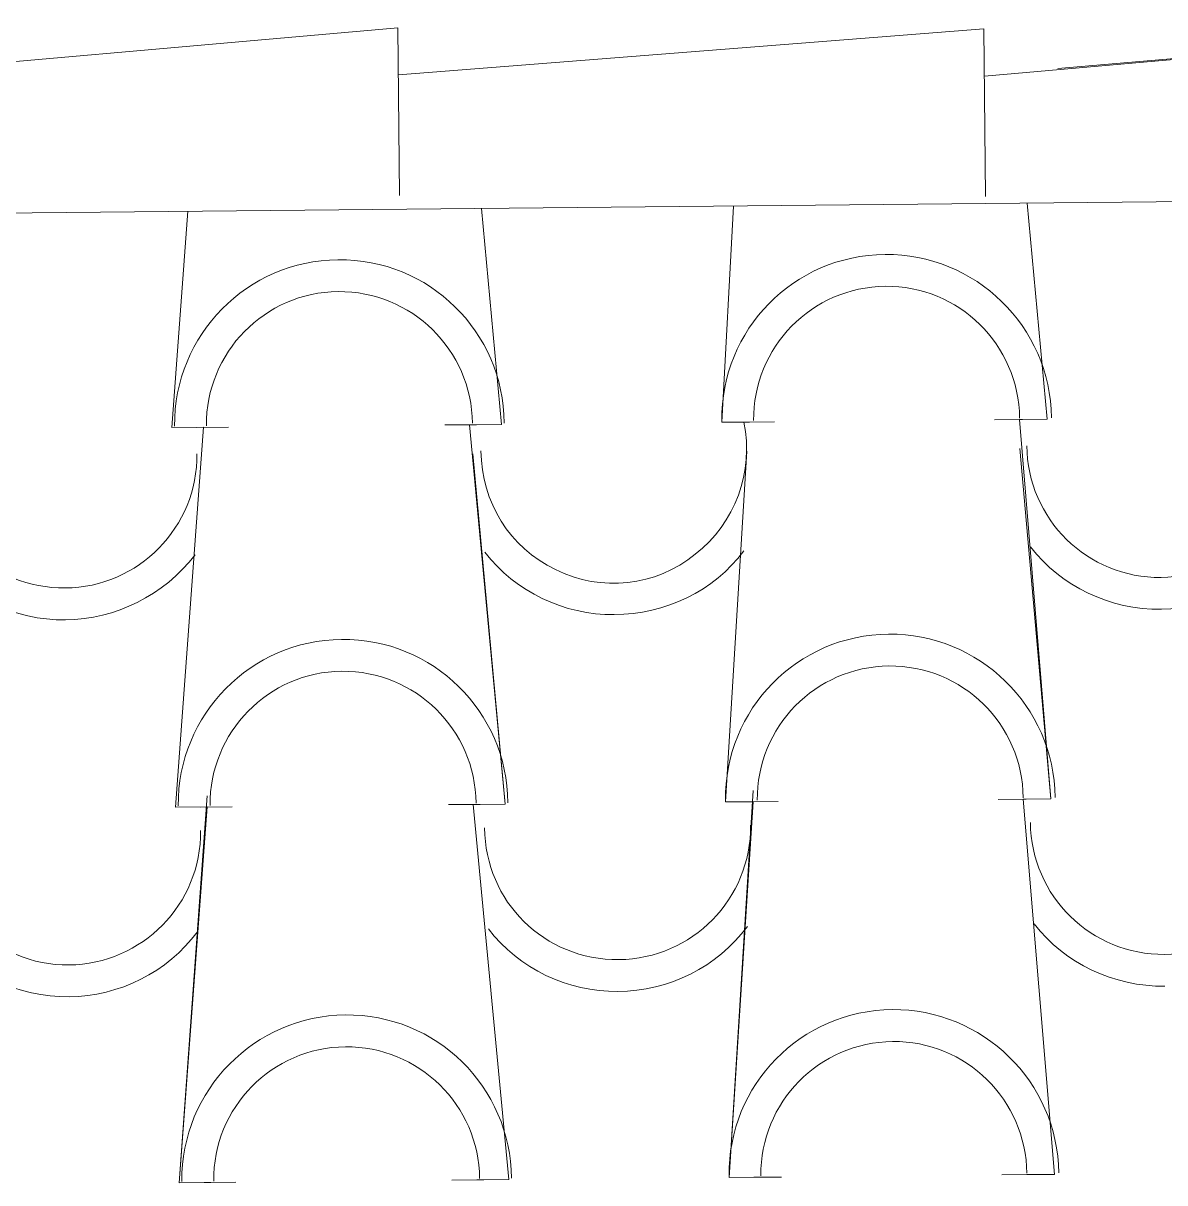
# Model space of a CAD drawing. Header units: millimetres. Extents: x 36985 to 49607, y -23856 to -17842.
# Drawn here: x 39046 to 39717, y -18600 to -17918 of the extents above; entities that cross this region are included whole.
import ezdxf

# ---------------------------------------------------------------- set-up
doc = ezdxf.new("R2010")
doc.units = ezdxf.units.MM
doc.layers.add('A-COB-___-___-EXI', color=250, linetype='Continuous', lineweight=25)

msp = doc.modelspace()

# ---------------------------------------------------------------- linework, layer by layer
at = {"layer": 'A-COB-___-___-EXI', "color": 18, "lineweight": 9}
for p, q in [((39151.86, -18155.8), (39133.13, -18155.98)), ((39147.79, -18155.84), (39166.52, -18155.66)), ((39312.31, -18154.26), (39293.58, -18154.44)), ((39308.24, -18154.3), (39326.97, -18154.12)), ((39471.13, -18152.73), (39487.42, -18152.57)), ((39633.21, -18151.17), (39616.92, -18151.33)), ((39631.58, -18151.19), (39647.87, -18151.03)), ((39635.35, -18374.33), (39619.06, -18374.49)), ((39154.01, -18378.96), (39135.28, -18379.14)), ((39149.94, -18379), (39168.67, -18378.82)), ((39314.46, -18377.42), (39295.72, -18377.6)), ((39474.9, -18375.88), (39458.61, -18376.03)), ((39473.27, -18375.89), (39489.56, -18375.74)), ((39316.58, -18598.14), (39297.85, -18598.32)), ((39637.47, -18595.05), (39621.18, -18595.21))]:
    msp.add_line(p, q, dxfattribs=at)
at = {"layer": 'A-COB-___-___-EXI', "color": 18, "lineweight": 9, "flags": 128}
for points in [[(39654.03, -17944.9), (39964.92, -17918.29), (39965.87, -18016.83), (39964.92, -17918.29), (39610.9, -17949.38)], [(39267.03, -18019.48), (39266.08, -17920.93), (38914.5, -17952.01), (39001.59, -17944.65)], [(39611.58, -18020.24), (39610.64, -17921.69), (39266.35, -17948.62)], [(37541.28, -18044.22), (48962.39, -17934.4), (48974.2, -18061.36), (48957.91, -18061.51), (48974.2, -18061.36), (48957.91, -18061.51), (48974.2, -18061.36), (48962.39, -17934.4), (48974.2, -18061.36), (48957.91, -18061.51), (48976.35, -18284.52), (48960.06, -18284.67), (48978.47, -18505.23), (48962.18, -18505.39), (48978.47, -18505.23), (48962.18, -18505.39), (48978.47, -18505.23), (48962.18, -18505.39), (48978.47, -18505.23), (48960.06, -18284.67), (48976.35, -18284.52), (48960.06, -18284.67)], [(39329.12, -18377.28), (39310.38, -18377.46), (39329.12, -18377.28), (39310.38, -18377.46), (39331.24, -18598), (39312.51, -18598.18), (39331.24, -18598), (39312.51, -18598.18), (39331.24, -18598), (39312.51, -18598.18), (39331.24, -18598), (39310.38, -18377.46), (39329.12, -18377.28), (39310.03, -18171.39), (39329.12, -18377.28), (39310.38, -18377.46), (39329.12, -18377.28), (39308.24, -18154.3), (39326.97, -18154.12), (39315.16, -18027.16), (39326.97, -18154.12), (39308.24, -18154.3), (39326.97, -18154.12), (39308.24, -18154.3), (39326.97, -18154.12), (39315.16, -18027.16)], [(39456.47, -18152.87), (39472.76, -18152.72), (39456.47, -18152.87), (39472.76, -18152.72), (39456.47, -18152.87), (39472.76, -18152.72), (39456.47, -18152.87), (39463.39, -18025.74), (39456.47, -18152.87), (39463.39, -18025.74)], [(39636.06, -18024.08), (39647.87, -18151.03), (39631.58, -18151.19), (39647.87, -18151.03), (39631.58, -18151.19), (39647.87, -18151.03), (39636.06, -18024.08), (39647.87, -18151.03), (39631.58, -18151.19), (39650.01, -18374.19), (39633.72, -18374.35), (39650.01, -18374.19), (39631.74, -18168.29), (39650.01, -18374.19), (39633.72, -18374.35), (39652.13, -18594.91), (39635.85, -18595.07), (39652.13, -18594.91), (39635.85, -18595.07), (39652.13, -18594.91), (39635.85, -18595.07), (39652.13, -18594.91), (39633.72, -18374.35), (39650.01, -18374.19), (39633.72, -18374.35), (39650.01, -18374.19)], [(39156.13, -18599.68), (39137.4, -18599.86), (39153.95, -18372.45), (39137.4, -18599.86), (39156.13, -18599.68), (39137.4, -18599.86), (39156.13, -18599.68), (39137.4, -18599.86), (39156.13, -18599.68), (39137.4, -18599.86), (39156.13, -18599.68), (39137.4, -18599.86), (39154.01, -18378.96), (39135.28, -18379.14), (39151.86, -18155.8), (39133.13, -18155.98), (39142.5, -18028.82), (39133.13, -18155.98), (39151.86, -18155.8), (39135.28, -18379.14), (39154.01, -18378.96), (39135.28, -18379.14), (39154.01, -18378.96), (39135.28, -18379.14), (39151.86, -18155.8), (39133.13, -18155.98), (39151.86, -18155.8), (39133.13, -18155.98), (39142.5, -18028.82)], [(39477.03, -18596.59), (39460.74, -18596.75), (39474.84, -18369.36), (39460.74, -18596.75), (39477.03, -18596.59), (39460.74, -18596.75), (39477.03, -18596.59), (39460.74, -18596.75), (39477.03, -18596.59), (39460.74, -18596.75), (39477.03, -18596.59), (39460.74, -18596.75), (39474.9, -18375.88), (39458.61, -18376.03), (39471.29, -18169.84)], [(39633.72, -18374.35), (39652.13, -18594.91), (39635.85, -18595.07), (39652.13, -18594.91)], [(39310.38, -18377.46), (39331.24, -18598), (39312.51, -18598.18), (39331.24, -18598)], [(39170.79, -18599.54), (39152.06, -18599.72), (39170.79, -18599.54), (39152.06, -18599.72)], [(39491.69, -18596.45), (39475.4, -18596.61), (39491.69, -18596.45), (39475.4, -18596.61)]]:
    msp.add_lwpolyline(points, dxfattribs=at)
msp.add_lwpolyline([(39471.29, -18169.84), (39458.61, -18376.03), (39474.9, -18375.88), (39458.61, -18376.03), (39474.9, -18375.88), (39458.61, -18376.03)], close=True, dxfattribs=at)
at = {"layer": 'A-COB-___-___-EXI', "color": 18, "lineweight": 9}
for points, knots in [([(39552.45, -18054.21), (39552.45, -18054.21), (39498.7, -18054.72), (39455.94, -18098.3), (39456.46, -18152.06)], [0.125, 0.125, 0.125, 0.125, 0.125001, 1, 1, 1, 1]), ([(39552.45, -18054.21), (39552.45, -18054.21), (39498.7, -18054.72), (39455.94, -18098.3), (39456.46, -18152.06)], [0.125, 0.125, 0.125, 0.125, 0.125001, 1, 1, 1, 1]), ([(39552.45, -18054.21), (39552.45, -18054.21), (39498.7, -18054.72), (39455.94, -18098.3), (39456.46, -18152.06)], [0.125, 0.125, 0.125, 0.125, 0.125001, 1, 1, 1, 1]), ([(39552.45, -18054.21), (39552.45, -18054.21), (39498.7, -18054.72), (39455.94, -18098.3), (39456.46, -18152.06)], [0.125, 0.125, 0.125, 0.125, 0.125001, 1, 1, 1, 1]), ([(39552.45, -18054.21), (39552.45, -18054.21), (39498.7, -18054.72), (39455.94, -18098.3), (39456.46, -18152.06)], [0.125, 0.125, 0.125, 0.125, 0.125001, 1, 1, 1, 1]), ([(39552.45, -18054.21), (39552.45, -18054.21), (39498.7, -18054.72), (39455.94, -18098.3), (39456.46, -18152.06)], [0.125, 0.125, 0.125, 0.125, 0.125001, 1, 1, 1, 1]), ([(39230.74, -18057.3), (39230.74, -18057.3), (39177.8, -18057.81), (39134.23, -18101.4), (39134.75, -18155.15)], [0.125, 0.125, 0.125, 0.125, 0.125001, 1, 1, 1, 1]), ([(39230.74, -18057.3), (39230.74, -18057.3), (39177.8, -18057.81), (39134.23, -18101.4), (39134.75, -18155.15)], [0.125, 0.125, 0.125, 0.125, 0.125001, 1, 1, 1, 1]), ([(39230.74, -18057.3), (39230.74, -18057.3), (39177.8, -18057.81), (39134.23, -18101.4), (39134.75, -18155.15)], [0.125, 0.125, 0.125, 0.125, 0.125001, 1, 1, 1, 1]), ([(39230.74, -18057.3), (39230.74, -18057.3), (39177.8, -18057.81), (39134.23, -18101.4), (39134.75, -18155.15)], [0.125, 0.125, 0.125, 0.125, 0.125001, 1, 1, 1, 1]), ([(39230.74, -18057.3), (39230.74, -18057.3), (39177.8, -18057.81), (39134.23, -18101.4), (39134.75, -18155.15)], [0.125, 0.125, 0.125, 0.125, 0.125001, 1, 1, 1, 1]), ([(39230.74, -18057.3), (39230.74, -18057.3), (39177.8, -18057.81), (39134.23, -18101.4), (39134.75, -18155.15)], [0.125, 0.125, 0.125, 0.125, 0.125001, 1, 1, 1, 1]), ([(39552.63, -18072.94), (39552.63, -18072.94), (39509.46, -18073.35), (39474.78, -18108.71), (39475.19, -18151.88)], [0.125, 0.125, 0.125, 0.125, 0.125001, 1, 1, 1, 1]), ([(39552.63, -18072.94), (39552.63, -18072.94), (39509.46, -18073.35), (39474.78, -18108.71), (39475.19, -18151.88)], [0.125, 0.125, 0.125, 0.125, 0.125001, 1, 1, 1, 1]), ([(39552.63, -18072.94), (39552.63, -18072.94), (39509.46, -18073.35), (39474.78, -18108.71), (39475.19, -18151.88)], [0.125, 0.125, 0.125, 0.125, 0.125001, 1, 1, 1, 1]), ([(39552.63, -18072.94), (39552.63, -18072.94), (39509.46, -18073.35), (39474.78, -18108.71), (39475.19, -18151.88)], [0.125, 0.125, 0.125, 0.125, 0.125001, 1, 1, 1, 1]), ([(39552.63, -18072.94), (39552.63, -18072.94), (39509.46, -18073.35), (39474.78, -18108.71), (39475.19, -18151.88)], [0.125, 0.125, 0.125, 0.125, 0.125001, 1, 1, 1, 1]), ([(39552.63, -18072.94), (39552.63, -18072.94), (39509.46, -18073.35), (39474.78, -18108.71), (39475.19, -18151.88)], [0.125, 0.125, 0.125, 0.125, 0.125001, 1, 1, 1, 1]), ([(39230.92, -18076.03), (39230.92, -18076.03), (39187.75, -18076.45), (39153.07, -18111.81), (39153.48, -18154.97)], [0.125, 0.125, 0.125, 0.125, 0.125001, 1, 1, 1, 1]), ([(39230.92, -18076.03), (39230.92, -18076.03), (39187.75, -18076.45), (39153.07, -18111.81), (39153.48, -18154.97)], [0.125, 0.125, 0.125, 0.125, 0.125001, 1, 1, 1, 1]), ([(39230.92, -18076.03), (39230.92, -18076.03), (39187.75, -18076.45), (39153.07, -18111.81), (39153.48, -18154.97)], [0.125, 0.125, 0.125, 0.125, 0.125001, 1, 1, 1, 1]), ([(39230.92, -18076.03), (39230.92, -18076.03), (39187.75, -18076.45), (39153.07, -18111.81), (39153.48, -18154.97)], [0.125, 0.125, 0.125, 0.125, 0.125001, 1, 1, 1, 1]), ([(39230.92, -18076.03), (39230.92, -18076.03), (39187.75, -18076.45), (39153.07, -18111.81), (39153.48, -18154.97)], [0.125, 0.125, 0.125, 0.125, 0.125001, 1, 1, 1, 1]), ([(39230.92, -18076.03), (39230.92, -18076.03), (39187.75, -18076.45), (39153.07, -18111.81), (39153.48, -18154.97)], [0.125, 0.125, 0.125, 0.125, 0.125001, 1, 1, 1, 1]), ([(39440.92, -18230.4), (39440.92, -18230.4), (39464.37, -18212.26), (39475.48, -18182.01), (39469.5, -18152.75)], [0.1666667, 0.1666667, 0.1666667, 0.1666667, 0.1666677, 1, 1, 1, 1]), ([(39714.74, -18244.06), (39714.74, -18244.06), (39757.9, -18243.65), (39792.59, -18208.29), (39792.17, -18165.12)], [0.125, 0.125, 0.125, 0.125, 0.125001, 1, 1, 1, 1]), ([(39714.74, -18244.06), (39714.74, -18244.06), (39757.9, -18243.65), (39792.59, -18208.29), (39792.17, -18165.12)], [0.125, 0.125, 0.125, 0.125, 0.125001, 1, 1, 1, 1]), ([(39070.5, -18250.25), (39070.5, -18250.25), (39113.67, -18249.84), (39148.35, -18214.48), (39147.94, -18171.32)], [0.125, 0.125, 0.125, 0.125, 0.125001, 1, 1, 1, 1]), ([(39070.68, -18268.99), (39070.68, -18268.99), (39100, -18268.71), (39128.38, -18254.59), (39146.88, -18230.79)], [0.125, 0.125, 0.125, 0.125, 0.125001, 1, 1, 1, 1]), ([(39358.74, -18239.34), (39358.74, -18239.34), (39385.75, -18252.93), (39417.48, -18249.36), (39440.92, -18230.4)], [0.08333334, 0.08333334, 0.08333334, 0.08333334, 0.08333434, 0.16666667, 0.16666667, 0.16666667, 0.16666667]), ([(39393.21, -18265.89), (39393.21, -18265.89), (39423.34, -18265.6), (39451.72, -18252.29), (39469.41, -18228.5)], [0.125, 0.125, 0.125, 0.125, 0.125001, 1, 1, 1, 1]), ([(39714.92, -18262.79), (39714.92, -18262.79), (39744.24, -18262.51), (39772.62, -18249.21), (39790.31, -18225.41)], [0.125, 0.125, 0.125, 0.125, 0.125001, 1, 1, 1, 1]), ([(39714.92, -18262.79), (39714.92, -18262.79), (39744.24, -18262.51), (39772.62, -18249.21), (39790.31, -18225.41)], [0.125, 0.125, 0.125, 0.125, 0.125001, 1, 1, 1, 1]), ([(39554.6, -18277.37), (39554.6, -18277.37), (39500.84, -18277.88), (39458.09, -18321.46), (39458.61, -18375.22)], [0.125, 0.125, 0.125, 0.125, 0.125001, 1, 1, 1, 1]), ([(39554.6, -18277.37), (39554.6, -18277.37), (39500.84, -18277.88), (39458.09, -18321.46), (39458.61, -18375.22)], [0.125, 0.125, 0.125, 0.125, 0.125001, 1, 1, 1, 1]), ([(39554.6, -18277.37), (39554.6, -18277.37), (39500.84, -18277.88), (39458.09, -18321.46), (39458.61, -18375.22)], [0.125, 0.125, 0.125, 0.125, 0.125001, 1, 1, 1, 1]), ([(39554.6, -18277.37), (39554.6, -18277.37), (39500.84, -18277.88), (39458.09, -18321.46), (39458.61, -18375.22)], [0.125, 0.125, 0.125, 0.125, 0.125001, 1, 1, 1, 1]), ([(39554.6, -18277.37), (39554.6, -18277.37), (39500.84, -18277.88), (39458.09, -18321.46), (39458.61, -18375.22)], [0.125, 0.125, 0.125, 0.125, 0.125001, 1, 1, 1, 1]), ([(39554.6, -18277.37), (39554.6, -18277.37), (39500.84, -18277.88), (39458.09, -18321.46), (39458.61, -18375.22)], [0.125, 0.125, 0.125, 0.125, 0.125001, 1, 1, 1, 1]), ([(39232.89, -18280.46), (39232.89, -18280.46), (39179.95, -18280.97), (39136.38, -18324.56), (39136.9, -18378.31)], [0.125, 0.125, 0.125, 0.125, 0.125001, 1, 1, 1, 1]), ([(39232.89, -18280.46), (39232.89, -18280.46), (39179.95, -18280.97), (39136.38, -18324.56), (39136.9, -18378.31)], [0.125, 0.125, 0.125, 0.125, 0.125001, 1, 1, 1, 1]), ([(39232.89, -18280.46), (39232.89, -18280.46), (39179.95, -18280.97), (39136.38, -18324.56), (39136.9, -18378.31)], [0.125, 0.125, 0.125, 0.125, 0.125001, 1, 1, 1, 1]), ([(39232.89, -18280.46), (39232.89, -18280.46), (39179.95, -18280.97), (39136.38, -18324.56), (39136.9, -18378.31)], [0.125, 0.125, 0.125, 0.125, 0.125001, 1, 1, 1, 1]), ([(39232.89, -18280.46), (39232.89, -18280.46), (39179.95, -18280.97), (39136.38, -18324.56), (39136.9, -18378.31)], [0.125, 0.125, 0.125, 0.125, 0.125001, 1, 1, 1, 1]), ([(39232.89, -18280.46), (39232.89, -18280.46), (39179.95, -18280.97), (39136.38, -18324.56), (39136.9, -18378.31)], [0.125, 0.125, 0.125, 0.125, 0.125001, 1, 1, 1, 1]), ([(39233.07, -18299.19), (39233.07, -18299.19), (39189.9, -18299.61), (39155.21, -18334.97), (39155.63, -18378.13)], [0.125, 0.125, 0.125, 0.125, 0.125001, 1, 1, 1, 1]), ([(39233.07, -18299.19), (39233.07, -18299.19), (39189.9, -18299.61), (39155.21, -18334.97), (39155.63, -18378.13)], [0.125, 0.125, 0.125, 0.125, 0.125001, 1, 1, 1, 1]), ([(39233.07, -18299.19), (39233.07, -18299.19), (39189.9, -18299.61), (39155.21, -18334.97), (39155.63, -18378.13)], [0.125, 0.125, 0.125, 0.125, 0.125001, 1, 1, 1, 1]), ([(39233.07, -18299.19), (39233.07, -18299.19), (39189.9, -18299.61), (39155.21, -18334.97), (39155.63, -18378.13)], [0.125, 0.125, 0.125, 0.125, 0.125001, 1, 1, 1, 1]), ([(39233.07, -18299.19), (39233.07, -18299.19), (39189.9, -18299.61), (39155.21, -18334.97), (39155.63, -18378.13)], [0.125, 0.125, 0.125, 0.125, 0.125001, 1, 1, 1, 1]), ([(39233.07, -18299.19), (39233.07, -18299.19), (39189.9, -18299.61), (39155.21, -18334.97), (39155.63, -18378.13)], [0.125, 0.125, 0.125, 0.125, 0.125001, 1, 1, 1, 1]), ([(39554.78, -18296.1), (39554.78, -18296.1), (39511.61, -18296.51), (39476.92, -18331.87), (39477.34, -18375.04)], [0.125, 0.125, 0.125, 0.125, 0.125001, 1, 1, 1, 1]), ([(39554.78, -18296.1), (39554.78, -18296.1), (39511.61, -18296.51), (39476.92, -18331.87), (39477.34, -18375.04)], [0.125, 0.125, 0.125, 0.125, 0.125001, 1, 1, 1, 1]), ([(39554.78, -18296.1), (39554.78, -18296.1), (39511.61, -18296.51), (39476.92, -18331.87), (39477.34, -18375.04)], [0.125, 0.125, 0.125, 0.125, 0.125001, 1, 1, 1, 1]), ([(39554.78, -18296.1), (39554.78, -18296.1), (39511.61, -18296.51), (39476.92, -18331.87), (39477.34, -18375.04)], [0.125, 0.125, 0.125, 0.125, 0.125001, 1, 1, 1, 1]), ([(39554.78, -18296.1), (39554.78, -18296.1), (39511.61, -18296.51), (39476.92, -18331.87), (39477.34, -18375.04)], [0.125, 0.125, 0.125, 0.125, 0.125001, 1, 1, 1, 1]), ([(39554.78, -18296.1), (39554.78, -18296.1), (39511.61, -18296.51), (39476.92, -18331.87), (39477.34, -18375.04)], [0.125, 0.125, 0.125, 0.125, 0.125001, 1, 1, 1, 1]), ([(39716.87, -18465.59), (39716.87, -18465.59), (39760.03, -18465.18), (39794.72, -18429.82), (39794.3, -18386.65)], [0.125, 0.125, 0.125, 0.125, 0.125001, 1, 1, 1, 1]), ([(39716.87, -18465.59), (39716.87, -18465.59), (39760.03, -18465.18), (39794.72, -18429.82), (39794.3, -18386.65)], [0.125, 0.125, 0.125, 0.125, 0.125001, 1, 1, 1, 1]), ([(39072.63, -18471.79), (39072.63, -18471.79), (39115.8, -18471.37), (39150.48, -18436.01), (39150.07, -18392.85)], [0.125, 0.125, 0.125, 0.125, 0.125001, 1, 1, 1, 1]), ([(39395.97, -18468.68), (39395.97, -18468.68), (39439.14, -18468.26), (39473.82, -18432.9), (39473.41, -18389.74)], [0.125, 0.125, 0.125, 0.125, 0.125001, 1, 1, 1, 1]), ([(39395.34, -18487.42), (39395.34, -18487.42), (39425.47, -18487.13), (39453.85, -18473.01), (39471.54, -18449.22)], [0.125, 0.125, 0.125, 0.125, 0.125001, 1, 1, 1, 1]), ([(39395.34, -18487.42), (39395.34, -18487.42), (39425.47, -18487.13), (39453.85, -18473.01), (39471.54, -18449.22)], [0.125, 0.125, 0.125, 0.125, 0.125001, 1, 1, 1, 1]), ([(39072.81, -18490.52), (39072.81, -18490.52), (39102.13, -18490.24), (39130.51, -18476.12), (39148.2, -18452.33)], [0.125, 0.125, 0.125, 0.125, 0.125001, 1, 1, 1, 1]), ([(39072.81, -18490.52), (39072.81, -18490.52), (39102.13, -18490.24), (39130.51, -18476.12), (39148.2, -18452.33)], [0.125, 0.125, 0.125, 0.125, 0.125001, 1, 1, 1, 1]), ([(39235.01, -18501.18), (39235.01, -18501.18), (39182.07, -18501.69), (39138.5, -18545.28), (39139.02, -18599.03)], [0.125, 0.125, 0.125, 0.125, 0.125001, 1, 1, 1, 1]), ([(39235.01, -18501.18), (39235.01, -18501.18), (39182.07, -18501.69), (39138.5, -18545.28), (39139.02, -18599.03)], [0.125, 0.125, 0.125, 0.125, 0.125001, 1, 1, 1, 1]), ([(39235.01, -18501.18), (39235.01, -18501.18), (39182.07, -18501.69), (39138.5, -18545.28), (39139.02, -18599.03)], [0.125, 0.125, 0.125, 0.125, 0.125001, 1, 1, 1, 1]), ([(39235.01, -18501.18), (39235.01, -18501.18), (39182.07, -18501.69), (39138.5, -18545.28), (39139.02, -18599.03)], [0.125, 0.125, 0.125, 0.125, 0.125001, 1, 1, 1, 1]), ([(39235.01, -18501.18), (39235.01, -18501.18), (39182.07, -18501.69), (39138.5, -18545.28), (39139.02, -18599.03)], [0.125, 0.125, 0.125, 0.125, 0.125001, 1, 1, 1, 1]), ([(39235.01, -18501.18), (39235.01, -18501.18), (39182.07, -18501.69), (39138.5, -18545.28), (39139.02, -18599.03)], [0.125, 0.125, 0.125, 0.125, 0.125001, 1, 1, 1, 1]), ([(39235.01, -18501.18), (39235.01, -18501.18), (39182.07, -18501.69), (39138.5, -18545.28), (39139.02, -18599.03)], [0.125, 0.125, 0.125, 0.125, 0.125001, 1, 1, 1, 1]), ([(39235.01, -18501.18), (39235.01, -18501.18), (39182.07, -18501.69), (39138.5, -18545.28), (39139.02, -18599.03)], [0.125, 0.125, 0.125, 0.125, 0.125001, 1, 1, 1, 1]), ([(39235.01, -18501.18), (39235.01, -18501.18), (39182.07, -18501.69), (39138.5, -18545.28), (39139.02, -18599.03)], [0.125, 0.125, 0.125, 0.125, 0.125001, 1, 1, 1, 1]), ([(39556.72, -18498.08), (39556.72, -18498.08), (39502.96, -18498.6), (39460.21, -18542.18), (39460.73, -18595.94)], [0.125, 0.125, 0.125, 0.125, 0.125001, 1, 1, 1, 1]), ([(39556.72, -18498.08), (39556.72, -18498.08), (39502.96, -18498.6), (39460.21, -18542.18), (39460.73, -18595.94)], [0.125, 0.125, 0.125, 0.125, 0.125001, 1, 1, 1, 1]), ([(39556.72, -18498.08), (39556.72, -18498.08), (39502.96, -18498.6), (39460.21, -18542.18), (39460.73, -18595.94)], [0.125, 0.125, 0.125, 0.125, 0.125001, 1, 1, 1, 1]), ([(39556.72, -18498.08), (39556.72, -18498.08), (39502.96, -18498.6), (39460.21, -18542.18), (39460.73, -18595.94)], [0.125, 0.125, 0.125, 0.125, 0.125001, 1, 1, 1, 1]), ([(39556.72, -18498.08), (39556.72, -18498.08), (39502.96, -18498.6), (39460.21, -18542.18), (39460.73, -18595.94)], [0.125, 0.125, 0.125, 0.125, 0.125001, 1, 1, 1, 1]), ([(39556.72, -18498.08), (39556.72, -18498.08), (39502.96, -18498.6), (39460.21, -18542.18), (39460.73, -18595.94)], [0.125, 0.125, 0.125, 0.125, 0.125001, 1, 1, 1, 1]), ([(39556.72, -18498.08), (39556.72, -18498.08), (39502.96, -18498.6), (39460.21, -18542.18), (39460.73, -18595.94)], [0.125, 0.125, 0.125, 0.125, 0.125001, 1, 1, 1, 1]), ([(39556.72, -18498.08), (39556.72, -18498.08), (39502.96, -18498.6), (39460.21, -18542.18), (39460.73, -18595.94)], [0.125, 0.125, 0.125, 0.125, 0.125001, 1, 1, 1, 1]), ([(39556.72, -18498.08), (39556.72, -18498.08), (39502.96, -18498.6), (39460.21, -18542.18), (39460.73, -18595.94)], [0.125, 0.125, 0.125, 0.125, 0.125001, 1, 1, 1, 1]), ([(39556.9, -18516.82), (39556.9, -18516.82), (39513.73, -18517.23), (39479.05, -18552.59), (39479.46, -18595.76)], [0.125, 0.125, 0.125, 0.125, 0.125001, 1, 1, 1, 1]), ([(39556.9, -18516.82), (39556.9, -18516.82), (39513.73, -18517.23), (39479.05, -18552.59), (39479.46, -18595.76)], [0.125, 0.125, 0.125, 0.125, 0.125001, 1, 1, 1, 1]), ([(39556.9, -18516.82), (39556.9, -18516.82), (39513.73, -18517.23), (39479.05, -18552.59), (39479.46, -18595.76)], [0.125, 0.125, 0.125, 0.125, 0.125001, 1, 1, 1, 1]), ([(39556.9, -18516.82), (39556.9, -18516.82), (39513.73, -18517.23), (39479.05, -18552.59), (39479.46, -18595.76)], [0.125, 0.125, 0.125, 0.125, 0.125001, 1, 1, 1, 1]), ([(39556.9, -18516.82), (39556.9, -18516.82), (39513.73, -18517.23), (39479.05, -18552.59), (39479.46, -18595.76)], [0.125, 0.125, 0.125, 0.125, 0.125001, 1, 1, 1, 1]), ([(39556.9, -18516.82), (39556.9, -18516.82), (39513.73, -18517.23), (39479.05, -18552.59), (39479.46, -18595.76)], [0.125, 0.125, 0.125, 0.125, 0.125001, 1, 1, 1, 1]), ([(39556.9, -18516.82), (39556.9, -18516.82), (39513.73, -18517.23), (39479.05, -18552.59), (39479.46, -18595.76)], [0.125, 0.125, 0.125, 0.125, 0.125001, 1, 1, 1, 1]), ([(39556.9, -18516.82), (39556.9, -18516.82), (39513.73, -18517.23), (39479.05, -18552.59), (39479.46, -18595.76)], [0.125, 0.125, 0.125, 0.125, 0.125001, 1, 1, 1, 1]), ([(39556.9, -18516.82), (39556.9, -18516.82), (39513.73, -18517.23), (39479.05, -18552.59), (39479.46, -18595.76)], [0.125, 0.125, 0.125, 0.125, 0.125001, 1, 1, 1, 1]), ([(39235.19, -18519.91), (39235.19, -18519.91), (39192.02, -18520.33), (39157.34, -18555.68), (39157.75, -18598.85)], [0.125, 0.125, 0.125, 0.125, 0.125001, 1, 1, 1, 1]), ([(39235.19, -18519.91), (39235.19, -18519.91), (39192.02, -18520.33), (39157.34, -18555.68), (39157.75, -18598.85)], [0.125, 0.125, 0.125, 0.125, 0.125001, 1, 1, 1, 1]), ([(39235.19, -18519.91), (39235.19, -18519.91), (39192.02, -18520.33), (39157.34, -18555.68), (39157.75, -18598.85)], [0.125, 0.125, 0.125, 0.125, 0.125001, 1, 1, 1, 1]), ([(39235.19, -18519.91), (39235.19, -18519.91), (39192.02, -18520.33), (39157.34, -18555.68), (39157.75, -18598.85)], [0.125, 0.125, 0.125, 0.125, 0.125001, 1, 1, 1, 1]), ([(39235.19, -18519.91), (39235.19, -18519.91), (39192.02, -18520.33), (39157.34, -18555.68), (39157.75, -18598.85)], [0.125, 0.125, 0.125, 0.125, 0.125001, 1, 1, 1, 1]), ([(39235.19, -18519.91), (39235.19, -18519.91), (39192.02, -18520.33), (39157.34, -18555.68), (39157.75, -18598.85)], [0.125, 0.125, 0.125, 0.125, 0.125001, 1, 1, 1, 1]), ([(39235.19, -18519.91), (39235.19, -18519.91), (39192.02, -18520.33), (39157.34, -18555.68), (39157.75, -18598.85)], [0.125, 0.125, 0.125, 0.125, 0.125001, 1, 1, 1, 1]), ([(39235.19, -18519.91), (39235.19, -18519.91), (39192.02, -18520.33), (39157.34, -18555.68), (39157.75, -18598.85)], [0.125, 0.125, 0.125, 0.125, 0.125001, 1, 1, 1, 1]), ([(39235.19, -18519.91), (39235.19, -18519.91), (39192.02, -18520.33), (39157.34, -18555.68), (39157.75, -18598.85)], [0.125, 0.125, 0.125, 0.125, 0.125001, 1, 1, 1, 1])]:
    msp.add_open_spline(points, degree=3, knots=knots, dxfattribs=at)
for points in [[(39650.3, -18150.19), (39649.78, -18096.44), (39605.39, -18053.7), (39552.45, -18054.21)], [(39650.3, -18150.19), (39649.78, -18096.44), (39605.39, -18053.7), (39552.45, -18054.21)], [(39650.3, -18150.19), (39649.78, -18096.44), (39605.39, -18053.7), (39552.45, -18054.21)], [(39650.3, -18150.19), (39649.78, -18096.44), (39605.39, -18053.7), (39552.45, -18054.21)], [(39650.3, -18150.19), (39649.78, -18096.44), (39605.39, -18053.7), (39552.45, -18054.21)], [(39650.3, -18150.19), (39649.78, -18096.44), (39605.39, -18053.7), (39552.45, -18054.21)], [(39328.59, -18153.29), (39328.07, -18099.53), (39284.49, -18056.78), (39230.74, -18057.3)], [(39328.59, -18153.29), (39328.07, -18099.53), (39284.49, -18056.78), (39230.74, -18057.3)], [(39328.59, -18153.29), (39328.07, -18099.53), (39284.49, -18056.78), (39230.74, -18057.3)], [(39328.59, -18153.29), (39328.07, -18099.53), (39284.49, -18056.78), (39230.74, -18057.3)], [(39328.59, -18153.29), (39328.07, -18099.53), (39284.49, -18056.78), (39230.74, -18057.3)], [(39328.59, -18153.29), (39328.07, -18099.53), (39284.49, -18056.78), (39230.74, -18057.3)], [(39631.57, -18150.37), (39631.15, -18107.21), (39595.8, -18072.52), (39552.63, -18072.94)], [(39631.57, -18150.37), (39631.15, -18107.21), (39595.8, -18072.52), (39552.63, -18072.94)], [(39631.57, -18150.37), (39631.15, -18107.21), (39595.8, -18072.52), (39552.63, -18072.94)], [(39631.57, -18150.37), (39631.15, -18107.21), (39595.8, -18072.52), (39552.63, -18072.94)], [(39631.57, -18150.37), (39631.15, -18107.21), (39595.8, -18072.52), (39552.63, -18072.94)], [(39631.57, -18150.37), (39631.15, -18107.21), (39595.8, -18072.52), (39552.63, -18072.94)], [(39309.86, -18153.47), (39309.44, -18110.3), (39274.09, -18075.62), (39230.92, -18076.03)], [(39309.86, -18153.47), (39309.44, -18110.3), (39274.09, -18075.62), (39230.92, -18076.03)], [(39309.86, -18153.47), (39309.44, -18110.3), (39274.09, -18075.62), (39230.92, -18076.03)], [(39309.86, -18153.47), (39309.44, -18110.3), (39274.09, -18075.62), (39230.92, -18076.03)], [(39309.86, -18153.47), (39309.44, -18110.3), (39274.09, -18075.62), (39230.92, -18076.03)], [(39309.86, -18153.47), (39309.44, -18110.3), (39274.09, -18075.62), (39230.92, -18076.03)], [(39314.9, -18169.71), (39315.19, -18199.84), (39331.74, -18226.57), (39358.74, -18239.34)], [(39635.8, -18166.62), (39636.21, -18209.79), (39671.57, -18244.48), (39714.74, -18244.06)], [(39635.8, -18166.62), (39636.21, -18209.79), (39671.57, -18244.48), (39714.74, -18244.06)], [(38991.56, -18172.82), (38991.98, -18215.98), (39027.34, -18250.67), (39070.5, -18250.25)], [(39317.1, -18229.15), (39335.25, -18252.6), (39363.89, -18266.17), (39393.21, -18265.89)], [(39638, -18226.06), (39656.14, -18249.51), (39684.78, -18263.08), (39714.92, -18262.79)], [(39638, -18226.06), (39656.14, -18249.51), (39684.78, -18263.08), (39714.92, -18262.79)], [(38993.76, -18232.26), (39011.91, -18255.71), (39040.55, -18269.28), (39070.68, -18268.99)], [(39652.45, -18373.36), (39651.93, -18319.6), (39607.53, -18276.86), (39554.6, -18277.37)], [(39652.45, -18373.36), (39651.93, -18319.6), (39607.53, -18276.86), (39554.6, -18277.37)], [(39652.45, -18373.36), (39651.93, -18319.6), (39607.53, -18276.86), (39554.6, -18277.37)], [(39652.45, -18373.36), (39651.93, -18319.6), (39607.53, -18276.86), (39554.6, -18277.37)], [(39652.45, -18373.36), (39651.93, -18319.6), (39607.53, -18276.86), (39554.6, -18277.37)], [(39652.45, -18373.36), (39651.93, -18319.6), (39607.53, -18276.86), (39554.6, -18277.37)], [(39330.74, -18376.45), (39330.22, -18322.69), (39286.64, -18279.94), (39232.89, -18280.46)], [(39330.74, -18376.45), (39330.22, -18322.69), (39286.64, -18279.94), (39232.89, -18280.46)], [(39330.74, -18376.45), (39330.22, -18322.69), (39286.64, -18279.94), (39232.89, -18280.46)], [(39330.74, -18376.45), (39330.22, -18322.69), (39286.64, -18279.94), (39232.89, -18280.46)], [(39330.74, -18376.45), (39330.22, -18322.69), (39286.64, -18279.94), (39232.89, -18280.46)], [(39330.74, -18376.45), (39330.22, -18322.69), (39286.64, -18279.94), (39232.89, -18280.46)], [(39312, -18376.63), (39311.59, -18333.46), (39276.23, -18298.78), (39233.07, -18299.19)], [(39312, -18376.63), (39311.59, -18333.46), (39276.23, -18298.78), (39233.07, -18299.19)], [(39312, -18376.63), (39311.59, -18333.46), (39276.23, -18298.78), (39233.07, -18299.19)], [(39312, -18376.63), (39311.59, -18333.46), (39276.23, -18298.78), (39233.07, -18299.19)], [(39312, -18376.63), (39311.59, -18333.46), (39276.23, -18298.78), (39233.07, -18299.19)], [(39312, -18376.63), (39311.59, -18333.46), (39276.23, -18298.78), (39233.07, -18299.19)], [(39633.71, -18373.54), (39633.3, -18330.37), (39597.94, -18295.68), (39554.78, -18296.1)], [(39633.71, -18373.54), (39633.3, -18330.37), (39597.94, -18295.68), (39554.78, -18296.1)], [(39633.71, -18373.54), (39633.3, -18330.37), (39597.94, -18295.68), (39554.78, -18296.1)], [(39633.71, -18373.54), (39633.3, -18330.37), (39597.94, -18295.68), (39554.78, -18296.1)], [(39633.71, -18373.54), (39633.3, -18330.37), (39597.94, -18295.68), (39554.78, -18296.1)], [(39633.71, -18373.54), (39633.3, -18330.37), (39597.94, -18295.68), (39554.78, -18296.1)], [(39637.93, -18388.16), (39638.34, -18431.32), (39673.7, -18466.01), (39716.87, -18465.59)], [(39637.93, -18388.16), (39638.34, -18431.32), (39673.7, -18466.01), (39716.87, -18465.59)], [(38993.69, -18394.35), (38994.11, -18437.52), (39029.47, -18472.2), (39072.63, -18471.79)], [(39317.03, -18391.24), (39317.45, -18434.41), (39351.99, -18469.1), (39395.97, -18468.68)], [(39640.13, -18447.6), (39658.27, -18471.04), (39686.91, -18484.61), (39717.05, -18484.32)], [(39640.13, -18447.6), (39658.27, -18471.04), (39686.91, -18484.61), (39717.05, -18484.32)], [(39640.13, -18447.6), (39658.27, -18471.04), (39686.91, -18484.61), (39717.05, -18484.32)], [(39640.13, -18447.6), (39658.27, -18471.04), (39686.91, -18484.61), (39717.05, -18484.32)], [(39640.13, -18447.6), (39658.27, -18471.04), (39686.91, -18484.61), (39717.05, -18484.32)], [(38995.89, -18453.79), (39014.04, -18477.24), (39042.68, -18490.81), (39072.81, -18490.52)], [(38995.89, -18453.79), (39014.04, -18477.24), (39042.68, -18490.81), (39072.81, -18490.52)], [(39319.23, -18450.68), (39337.38, -18474.13), (39366.02, -18487.7), (39395.34, -18487.42)], [(39319.23, -18450.68), (39337.38, -18474.13), (39366.02, -18487.7), (39395.34, -18487.42)], [(39654.57, -18594.07), (39654.05, -18540.32), (39609.66, -18497.58), (39556.72, -18498.08)], [(39654.57, -18594.07), (39654.05, -18540.32), (39609.66, -18497.58), (39556.72, -18498.08)], [(39654.57, -18594.07), (39654.05, -18540.32), (39609.66, -18497.58), (39556.72, -18498.08)], [(39654.57, -18594.07), (39654.05, -18540.32), (39609.66, -18497.58), (39556.72, -18498.08)], [(39654.57, -18594.07), (39654.05, -18540.32), (39609.66, -18497.58), (39556.72, -18498.08)], [(39654.57, -18594.07), (39654.05, -18540.32), (39609.66, -18497.58), (39556.72, -18498.08)], [(39654.57, -18594.07), (39654.05, -18540.32), (39609.66, -18497.58), (39556.72, -18498.08)], [(39654.57, -18594.07), (39654.05, -18540.32), (39609.66, -18497.58), (39556.72, -18498.08)], [(39654.57, -18594.07), (39654.05, -18540.32), (39609.66, -18497.58), (39556.72, -18498.08)], [(39332.86, -18597.17), (39332.34, -18543.41), (39288.76, -18500.66), (39235.01, -18501.18)], [(39332.86, -18597.17), (39332.34, -18543.41), (39288.76, -18500.66), (39235.01, -18501.18)], [(39332.86, -18597.17), (39332.34, -18543.41), (39288.76, -18500.66), (39235.01, -18501.18)], [(39332.86, -18597.17), (39332.34, -18543.41), (39288.76, -18500.66), (39235.01, -18501.18)], [(39332.86, -18597.17), (39332.34, -18543.41), (39288.76, -18500.66), (39235.01, -18501.18)], [(39332.86, -18597.17), (39332.34, -18543.41), (39288.76, -18500.66), (39235.01, -18501.18)], [(39332.86, -18597.17), (39332.34, -18543.41), (39288.76, -18500.66), (39235.01, -18501.18)], [(39332.86, -18597.17), (39332.34, -18543.41), (39288.76, -18500.66), (39235.01, -18501.18)], [(39332.86, -18597.17), (39332.34, -18543.41), (39288.76, -18500.66), (39235.01, -18501.18)], [(39635.84, -18594.25), (39635.42, -18551.09), (39600.06, -18516.4), (39556.9, -18516.82)], [(39635.84, -18594.25), (39635.42, -18551.09), (39600.06, -18516.4), (39556.9, -18516.82)], [(39635.84, -18594.25), (39635.42, -18551.09), (39600.06, -18516.4), (39556.9, -18516.82)], [(39635.84, -18594.25), (39635.42, -18551.09), (39600.06, -18516.4), (39556.9, -18516.82)], [(39635.84, -18594.25), (39635.42, -18551.09), (39600.06, -18516.4), (39556.9, -18516.82)], [(39635.84, -18594.25), (39635.42, -18551.09), (39600.06, -18516.4), (39556.9, -18516.82)], [(39635.84, -18594.25), (39635.42, -18551.09), (39600.06, -18516.4), (39556.9, -18516.82)], [(39635.84, -18594.25), (39635.42, -18551.09), (39600.06, -18516.4), (39556.9, -18516.82)], [(39635.84, -18594.25), (39635.42, -18551.09), (39600.06, -18516.4), (39556.9, -18516.82)], [(39314.13, -18597.35), (39313.71, -18554.18), (39278.35, -18519.5), (39235.19, -18519.91)], [(39314.13, -18597.35), (39313.71, -18554.18), (39278.35, -18519.5), (39235.19, -18519.91)], [(39314.13, -18597.35), (39313.71, -18554.18), (39278.35, -18519.5), (39235.19, -18519.91)], [(39314.13, -18597.35), (39313.71, -18554.18), (39278.35, -18519.5), (39235.19, -18519.91)], [(39314.13, -18597.35), (39313.71, -18554.18), (39278.35, -18519.5), (39235.19, -18519.91)], [(39314.13, -18597.35), (39313.71, -18554.18), (39278.35, -18519.5), (39235.19, -18519.91)], [(39314.13, -18597.35), (39313.71, -18554.18), (39278.35, -18519.5), (39235.19, -18519.91)], [(39314.13, -18597.35), (39313.71, -18554.18), (39278.35, -18519.5), (39235.19, -18519.91)], [(39314.13, -18597.35), (39313.71, -18554.18), (39278.35, -18519.5), (39235.19, -18519.91)]]:
    msp.add_open_spline(points, degree=3, dxfattribs=at)

doc.saveas('drawing.dxf')
